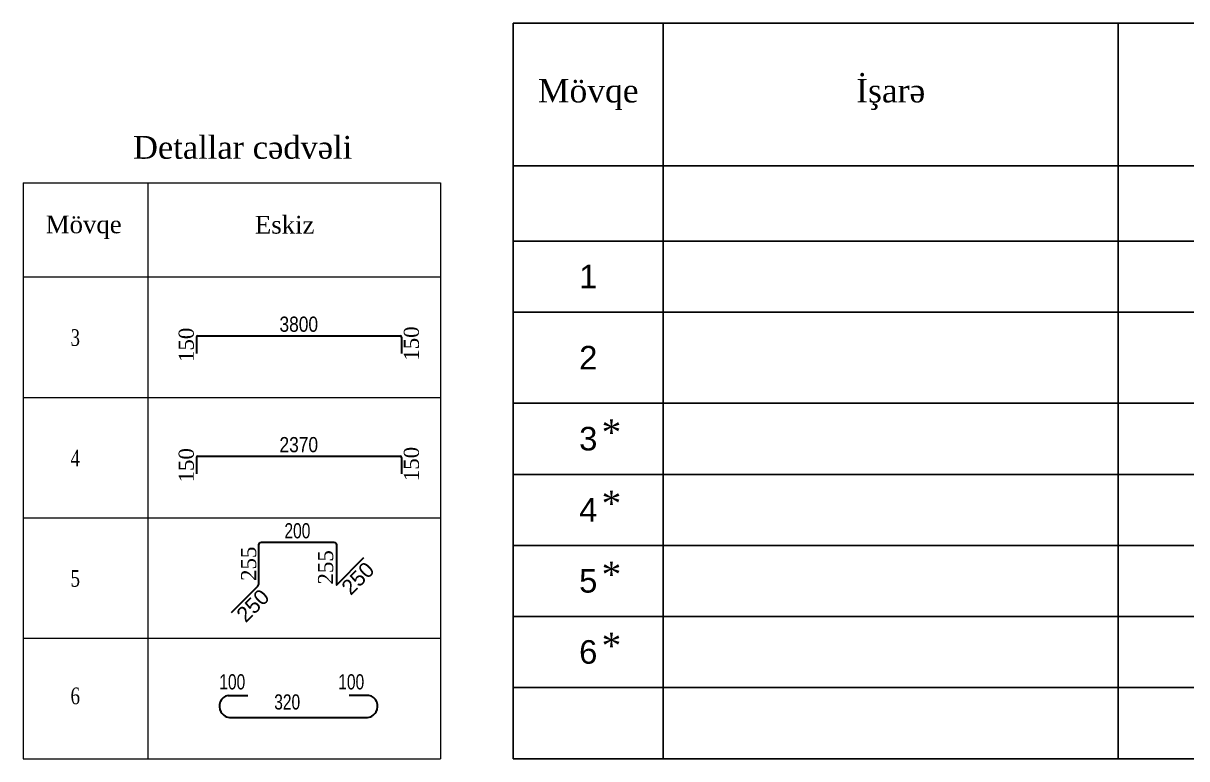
# Model space of a CAD drawing. Header units: millimetres. Extents: x 2591 to 2937, y 558 to 838.
# Drawn here: x 2727.4 to 2828.9, y 621.8 to 685.9 of the extents above; entities that cross this region are included whole.
import ezdxf

# ---------------------------------------------------------------- set-up
doc = ezdxf.new("R2010")
doc.units = ezdxf.units.MM
doc.linetypes.add('ACAD_ISO02W100', pattern=[15, 12, -3])
for name, color, linetype, lineweight in [('APS_MADEIRA', 35, 'Continuous', 15), ('olchu', 7, 'Continuous', 5), ('rigel A1', 5, 'Continuous', 40), ('text', 252, 'Continuous', 18)]:
    doc.layers.add(name, color=color, linetype=linetype, lineweight=lineweight)
doc.styles.add('400', font='times.ttf', dxfattribs={"width": 0.75, "height": 300})
doc.styles.add('Arial', font='arial.ttf')
doc.styles.get("Standard").update_dxf_attribs({"font": 'arial.ttf'})
doc.styles.add('style1', font='@Arial Unicode MS')
doc.styles.add('style5', font='ariall.ttf', dxfattribs={"height": 400})
doc.styles.add('STYLE6', font='swisscl.ttf')
doc.styles.add('Times New  Roman', font='times.ttf')
doc.styles.add('Times New Roman', font='times.ttf')

# ---------------------------------------------------------------- blocks, each defined once
blk = doc.blocks.new('*T6')
at = {"color": 0, "linetype": 'ByBlock', "lineweight": -2, "transparency": 16777216}
for p, q in [((0, 0), (162.4462487391061, 0)), ((0, 0), (0, -64.09903274310614)), ((13.0908616310594, 0), (13.0908616310594, -64.09903274310614)), ((52.75585476597598, 0), (52.75585476597598, -64.09903274310614)), ((123.5059335755836, 0), (123.5059335755836, -18.97784461351534)), ((133.7245838720451, 0), (133.7245838720451, -64.09903274310614)), ((146.0338688150714, 0), (146.0338688150714, -64.09903274310614)), ((162.4462487391061, 0), (162.4462487391061, -64.09903274310614)), ((0, -12.4128926439015), (162.4462487391061, -12.4128926439015)), ((0, -18.97784461351534), (162.4462487391061, -18.97784461351534)), ((0, -25.1735381445535), (97.1275823643723, -25.1735381445535)), ((123.5059335755836, -25.1735381445535), (162.4462487391061, -25.1735381445535)), ((0, -33.12056508791534), (97.1275823643723, -33.12056508791534)), ((123.5059335755836, -33.12056508791534), (162.4462487391061, -33.12056508791534)), ((0, -39.3162586189535), (97.1275823643723, -39.3162586189535)), ((123.5059335755836, -39.3162586189535), (162.4462487391061, -39.3162586189535)), ((0, -45.51195214999166), (97.1275823643723, -45.51195214999166)), ((123.5059335755836, -45.51195214999166), (162.4462487391061, -45.51195214999166)), ((0, -51.70764568102982), (97.1275823643723, -51.70764568102982)), ((123.5059335755836, -51.70764568102982), (162.4462487391061, -51.70764568102982)), ((0, -57.90333921206798), (97.1275823643723, -57.90333921206798)), ((123.5059335755836, -57.90333921206798), (162.4462487391061, -57.90333921206798)), ((0, -64.09903274310614), (97.1275823643723, -64.09903274310614)), ((123.5059335755836, -64.09903274310614), (162.4462487391061, -64.09903274310614))]:
    blk.add_line(p, q, dxfattribs=at)
at = {"color": 0, "lineweight": -2, "transparency": 16777216}
for p, q in [((97.1275823643723, -18.97784461351534), (97.1275823643723, -64.09903274310614)), ((123.5059335755836, -18.97784461351534), (123.5059335755836, -64.09903274310614)), ((97.1275823643723, -25.1735381445535), (123.5059335755836, -25.1735381445535)), ((97.1275823643723, -33.12056508791534), (123.5059335755836, -33.12056508791534)), ((97.1275823643723, -39.3162586189535), (123.5059335755836, -39.3162586189535)), ((97.1275823643723, -45.51195214999166), (123.5059335755836, -45.51195214999166)), ((97.1275823643723, -51.70764568102982), (123.5059335755836, -51.70764568102982)), ((97.1275823643723, -57.90333921206798), (123.5059335755836, -57.90333921206798)), ((97.1275823643723, -64.09903274310614), (123.5059335755836, -64.09903274310614))]:
    blk.add_line(p, q, dxfattribs=at)
at = {"color": 0, "transparency": 16777216, "char_height": 2.051547490504356}
for s, insert, width, attachment_point, style in [('{\\fPalatino Linotype|b0|i0|c238|p18;Kütlə, vah., kq}', (139.879226343558, -6.206446321950693), 9.847427954420908, 5, 'style5'), ('{\\fTimes New Roman|b0|i0|c238|p18;Mövqe}', (6.545430815529926, -6.206446321950693), 10.62900464245424, 5, 'style1'), ('{\\fPalatino Linotype|b0|i0|c238|p18;İşarə}', (32.92335819851769, -6.206446321950693), 37.20313614631124, 5, 'style5'), ('{\\fPalatino Linotype|b0|i0|c238|p18;Adı}', (88.13089417077981, -6.206446321950693), 68.28822182100245, 5, 'style5'), ('{\\fPalatino Linotype|b0|i0|c238|p18;Miq}', (128.6152587238143, -6.206446321950693), 7.756793307856174, 5, 'style5'), ('{\\fPalatino Linotype|b0|i0|c238|p18;Qeyd}', (154.240058777089, -6.206446321950693), 13.95052293542965, 5, 'style5'), ('{\\fArial Narrow|b0|i0|c238|p34;         \\L   \\fArial Narrow|b0|i0|c204|p34;\\H1.1111x;\\l\\C256;B\\fArial Narrow|b0|i0|c238|p34;ünövr tavası Bt-1\\fArial Narrow|b0|i0|c204|p34;(\\fArial Narrow|b0|i0|c238|p34;9.63 \\fArial Narrow|b0|i0|c204|p34;m²)\\fArial Narrow|b0|i0|c238|p34; \\fArial Narrow|b0|i0|c204|p34;\\H1.1111x; \\H0.80998x;  }', (53.98678326027857, -15.69536862870848), 68.28822182100245, 4, 'STYLE6'), ('1', (6.545430815529926, -22.07569137903442), 10.62900464245424, 5, 'style1'), ('∅12A500C', (74.94171856517414, -22.07569137903442), 41.90987060979126, 5, 'style1'), ('{\\fPalatino Linotype|b0|i0|c238|p18;L=3800mm', (97.94820136057388, -22.07569137903442), 24.7371132188077, 4, 'style5'), ('{\\fArial|b0|i0|c238|p34;\\W0.75; 13}', (125.9677905641888, -22.07569137903442), 5.294936319250948, 4, 'style1'), ('3.37', (136.1864408606502, -22.07569137903442), 7.385570965815682, 4, 'style5'), ('43.86', (148.4957258036766, -22.07569137903442), 11.48866594682442, 4, 'style5'), ('2', (6.545430815529926, -29.14705161623431), 10.62900464245424, 5, 'style1'), ('∅12A500C', (74.94171856517414, -29.14705161623431), 41.90987060979126, 5, 'style1'), ('{\\fPalatino Linotype|b0|i0|c238|p18;L=2370mm', (97.94820136057388, -29.14705161623431), 24.7371132188077, 4, 'style5'), ('{\\fArial|b0|i0|c238|p34;\\W0.75; 20}', (125.9677905641888, -29.14705161623431), 5.294936319250948, 4, 'style1'), ('2.10', (136.1864408606502, -29.14705161623431), 7.385570965815682, 4, 'style5'), ('42.08', (148.4957258036766, -29.14705161623431), 11.48866594682442, 4, 'style5'), ('3', (6.545430815529926, -36.21841185343442), 10.62900464245424, 5, 'style1'), ('∅12A500C', (74.94171856517414, -36.21841185343442), 41.90987060979126, 5, 'style1'), ('{\\fPalatino Linotype|b0|i0|c238|p18;L=4100mm', (97.94820136057388, -36.21841185343442), 24.7371132188077, 4, 'style5'), ('{\\fArial|b0|i0|c238|p34;\\W0.75; 13}', (125.9677905641888, -36.21841185343442), 5.294936319250948, 4, 'style1'), ('3.64', (136.1864408606502, -36.21841185343442), 7.385570965815682, 4, 'style5'), ('47.32', (148.4957258036766, -36.21841185343442), 11.48866594682442, 4, 'style5'), ('{\\fArial|b0|i0|c238|p34;∅12A500C', (74.94171856517414, -42.41410538447258), 41.90987060979126, 5, 'style1'), ('{\\fPalatino Linotype|b0|i0|c238|p18;L=2670mm', (97.94820136057388, -42.41410538447258), 24.7371132188077, 4, 'style5'), ('{\\fArial|b0|i0|c238|p34;\\W0.75; 20}', (125.9677905641888, -42.41410538447258), 5.294936319250948, 4, 'style1'), ('2.37', (136.1864408606502, -42.41410538447258), 7.385570965815682, 4, 'style5'), ('47.41', (148.4957258036766, -42.41410538447258), 11.48866594682442, 4, 'style5'), ('{\\fArial|b0|i0|c238|p34;∅8A240', (74.94171856517414, -48.60979891551074), 41.90987060979126, 5, 'style1'), ('{\\fPalatino Linotype|b0|i0|c238|p18;L=1210mm', (97.94820136057388, -48.60979891551074), 24.7371132188077, 4, 'style5'), ('{\\fArial|b0|i0|c238|p34;\\W0.75; 25}', (125.9677905641888, -48.60979891551074), 5.294936319250948, 4, 'style1'), ('0.48', (136.1864408606502, -48.60979891551074), 7.385570965815682, 4, 'style5'), ('11.94', (148.4957258036766, -48.60979891551074), 11.48866594682442, 4, 'style5'), ('{\\fArial|b0|i0|c238|p34;∅8A240', (74.94171856517414, -54.8054924465489), 41.90987060979126, 5, 'style1'), ('{\\fPalatino Linotype|b0|i0|c238|p18;L=520mm', (97.94820136057388, -54.8054924465489), 24.7371132188077, 4, 'style5'), ('{\\fArial|b0|i0|c238|p34;\\W0.75; 25}', (125.9677905641888, -54.8054924465489), 5.294936319250948, 4, 'style1'), ('0.21', (136.1864408606502, -54.8054924465489), 7.385570965815682, 4, 'style5'), ('5.13', (148.4957258036766, -54.8054924465489), 11.48866594682442, 4, 'style5')]:
    blk.add_mtext(s, dxfattribs=dict(at, insert=insert, width=width, attachment_point=attachment_point, style=style))
at = {"color": 0, "transparency": 16777216, "char_height": 2.051547490504356, "width": 10.62900464245424, "attachment_point": 5}
for s, insert in [('{\\fArial|b0|i0|c238|p34;4}', (6.545430815529926, -42.41410538447258)), ('{\\fArial|b0|i0|c238|p34;5}', (6.545430815529926, -48.60979891551074)), ('{\\fArial|b0|i0|c238|p34;6}', (6.545430815529926, -54.8054924465489))]:
    blk.add_mtext(s, dxfattribs=dict(at, insert=insert))

msp = doc.modelspace()

# ---------------------------------------------------------------- linework, layer by layer
at = {"color": 0, "lineweight": 15}
for p, q in [((2727.44958874691, 671.9581504308371), (2763.833200882452, 671.9581504308371)), ((2727.44958874691, 671.9581504308371), (2727.44958874691, 621.7525394859476)), ((2738.297304869427, 671.8442127539529), (2738.297304869427, 621.7525394859476)), ((2763.833200882452, 671.9581504308371), (2763.833200882452, 621.7525394859476)), ((2727.44958874691, 663.7380112961619), (2763.833200882452, 663.7380112961619)), ((2727.44958874691, 653.2416433424441), (2763.833200882452, 653.2416433424441)), ((2727.44958874691, 653.2416433424441), (2763.833200882452, 653.2416433424441)), ((2727.44958874691, 642.7452753905891), (2763.833200882452, 642.7452753905891)), ((2727.44958874691, 642.7452753905891), (2763.833200882452, 642.7452753905891)), ((2727.44958874691, 632.248907438734), (2763.833200882452, 632.248907438734)), ((2727.44958874691, 621.7525394859476), (2763.833200882452, 621.7525394859476))]:
    msp.add_line(p, q, dxfattribs=at)
at = {"layer": 'rigel A1', "color": 0, "lineweight": 30}
for p, q in [((2742.54842715597, 658.5041837340905), (2742.54842715597, 657.0812871281742)), ((2742.658572596412, 658.6143291744156), (2760.329263574241, 658.6143291744156)), ((2760.439409014799, 658.5041837340905), (2760.439409014799, 657.0812871281742)), ((2742.54842715597, 648.0078157813041), (2742.54842715597, 646.5849191763191)), ((2742.658572596412, 648.1179612216292), (2760.329263574241, 648.1179612216292)), ((2760.439409014799, 648.0078157813041), (2760.439409014799, 646.5849191763191)), ((2745.311809315493, 627.2711503592072), (2747.024056388561, 627.2711503592072)), ((2757.588590564353, 627.2711503592072), (2755.876343491401, 627.2711503592072)), ((2745.561235918694, 625.3364037957726), (2757.339163961152, 625.3364037957726))]:
    msp.add_line(p, q, dxfattribs=at)
msp.add_lwpolyline([(2745.59715249602, 634.4970291939317), (2747.890983661783, 636.7908603598116, 0.1989123673796654), (2747.990102913494, 637.0301554019316), (2747.990102913494, 640.386927310632, -0.4142135623730958), (2748.215712442442, 640.6125368394642), (2754.532779253351, 640.6125368394642, -0.414213562373095), (2754.7583887823, 640.386927310632), (2754.7583887823, 636.9172130909501, 0.6681786379192941), (2754.77764576013, 636.90923658877), (2757.151339199773, 639.2829300288795)], format="xyb", dxfattribs=at)
for centre, radius, start, end in [((2742.658572596412, 658.5041837340905), 0.1101454405011865, 90, 180), ((2760.329263574241, 658.5041837340905), 0.1101454405011865, 0, 90), ((2742.658572596412, 648.0078157813041), 0.1101454405011865, 90, 180), ((2760.329263574241, 648.0078157813041), 0.1101454405011865, 0, 90), ((2745.511803065108, 626.3282010446055), 0.9639247428307107, 101.9746321169727, 211.1674129620978), ((2757.388596814855, 626.3282010446055), 0.9639247428307107, 328.8325870379021, 78.0253678830273), ((2745.561235918694, 626.3581002310602), 1.021696435094521, 211.1674129620978, 270), ((2757.339163961152, 626.3581002310602), 1.021696435094521, 270, 328.8325870379021)]:
    msp.add_arc(centre, radius, start, end, dxfattribs=at)

# ---------------------------------------------------------------- block references
msp.add_blockref('*T6', (2770.167960683001, 685.8515722298101))

# ---------------------------------------------------------------- texts
at = {"color": 7, "lineweight": 5, "ltscale": 15, "style": 'Times New  Roman'}
for p in [(2777.879504112023, 649.0603261928189), (2777.879504112023, 642.8646326624682), (2777.879504112023, 636.6689391311659), (2777.879504112023, 630.4732455998635)]:
    msp.add_text('* ', height=2.265052748132376, dxfattribs=at).set_placement(p)
at = {"char_height": 1.450058474017911, "width": 1.27407174121137, "attachment_point": 1, "style": '400'}
for s, insert in [('{\\fTimes New Roman|b0|i0|c238|p18;3}', (2731.573566224456, 659.1864681376828)), ('{\\fTimes New Roman|b0|i0|c238|p18;4}', (2731.573566224456, 648.6901001848964)), ('{\\fTimes New Roman|b0|i0|c238|p18;5}', (2731.573566224456, 638.1937322311787)), ('{\\fTimes New Roman|b0|i0|c238|p18;6}', (2731.573566224456, 627.9565619549467))]:
    msp.add_mtext(s, dxfattribs=dict(at, insert=insert))
at = {"layer": 'APS_MADEIRA', "color": 7, "lineweight": 9, "ltscale": 25, "attachment_point": 1, "style": 'Arial'}
for s, insert, char_height, width in [('{\\fTimes New Roman|b0|i0|c238|p18;Detallar cədvəli}', (2737.024005941378, 676.0308030660017), 1.990276336887329, 31.58316142021795), ('{\\fTimes New Roman|b0|i0|c238|p18;Mövqe}', (2729.409903914931, 669.0966970485388), 1.546777374234906, 2.358924120221539), ('\\pxt35;{\\fTimes New Roman|b0|i0|c238|p18;Eskiz}', (2747.647537961283, 669.0663353821947), 1.546777374234906, 2.358924120221539)]:
    msp.add_mtext(s, dxfattribs=dict(at, insert=insert, char_height=char_height, width=width))
at = {"layer": 'olchu', "color": 0, "char_height": 1.321745286014238, "attachment_point": 5, "style": 'Times New Roman'}
for s, insert, rotation in [('{\\fTimes New Roman|b0|i0|c238|p18;150}', (2741.669017237409, 657.8246012751697), 90), ('{\\fTimes New Roman|b0|i0|c238|p18;150}', (2761.299297621504, 657.9342776241465), 90.00000000000001), ('{\\fTimes New Roman|b0|i0|c238|p18;150}', (2741.669017237409, 647.3282333233146), 90), ('{\\fTimes New Roman|b0|i0|c238|p18;150}', (2761.299297621504, 647.4379096713601), 90.00000000000001), ('{\\fTimes New Roman|b0|i0|c238|p18;255}', (2747.110692994932, 638.7404071998535), 90), ('{\\fTimes New Roman|b0|i0|c238|p18;255}', (2753.819698987093, 638.4297545405789), 90)]:
    msp.add_mtext(s, dxfattribs=dict(at, insert=insert, rotation=rotation))
at = {"layer": 'olchu', "color": 0, "char_height": 1.321745286014238, "attachment_point": 5, "rotation": 45}
for insert in [(2756.629814753106, 637.4662579887299), (2747.472534029658, 635.0945493628024)]:
    msp.add_mtext('{\\fArial|b0|i0|c238|p34;25}0', dxfattribs=dict(at, insert=insert))
at = {"layer": 'text', "color": 0, "linetype": 'ACAD_ISO02W100', "style": 'STYLE6'}
for s, p in [('100', (2744.543731388666, 627.7931224557324)), ('100', (2754.916279599483, 627.7931224557324)), ('320', (2749.333155856265, 626.0396066878675))]:
    msp.add_text(s, height=1.321745286014238, dxfattribs=at).set_placement(p)
at = {"layer": 'text', "color": 0, "linetype": 'ACAD_ISO02W100', "char_height": 1.321745286014238, "attachment_point": 5, "style": 'STYLE6'}
for s, insert in [('{\\fArial Narrow|b0|i0|c238|p34;3800}', (2751.472589080136, 659.614950851792)), ('{\\fArial Narrow|b0|i0|c238|p34;2370}', (2751.472589080136, 649.1185828980742)), ('200', (2751.35291684259, 641.6131585159092))]:
    msp.add_mtext(s, dxfattribs=dict(at, insert=insert))

doc.saveas('drawing.dxf')
